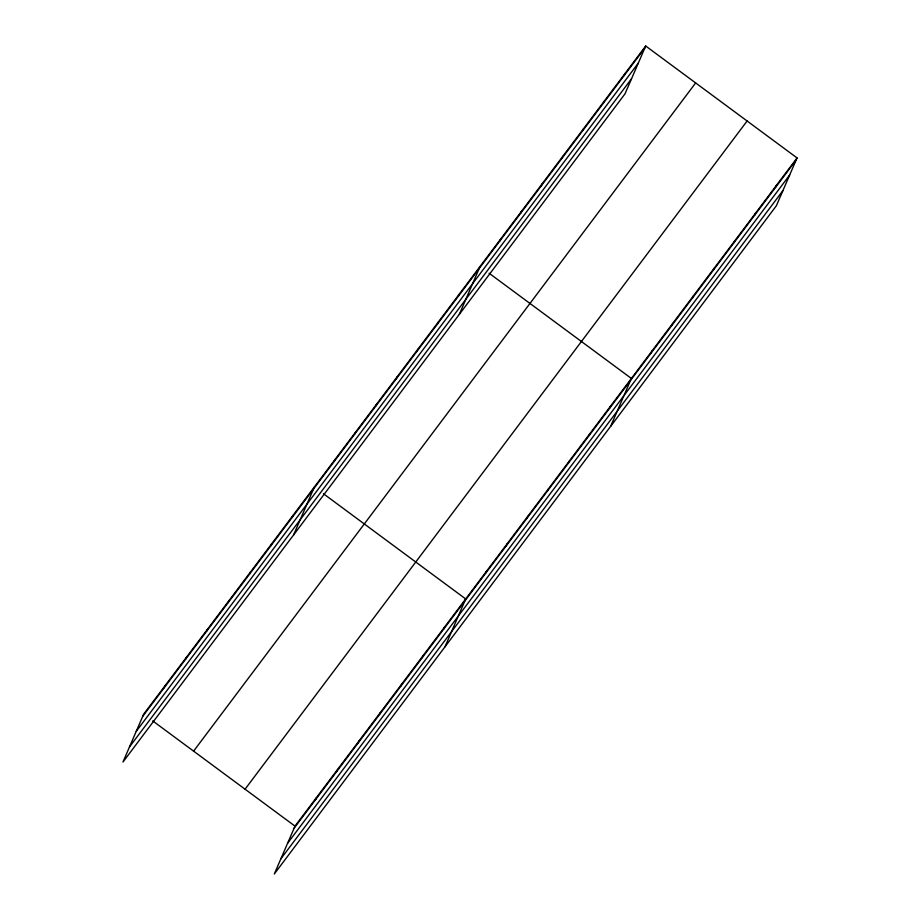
<?xml version="1.0" encoding="UTF-8"?>
<svg xmlns="http://www.w3.org/2000/svg" width="920" height="920" viewBox="0 0 920 920"><rect width="100%" height="100%" fill="white"/><g stroke="black" fill="none" stroke-linecap="round" stroke-linejoin="round"><path stroke-width="1.38" d="M164.117 687.849L165.002 685.814M185.46 659.444L186.334 657.409M206.793 631.051L207.667 629.015M228.125 602.646L229.011 600.61M249.469 574.252L250.343 572.217M270.802 545.847L271.676 543.812M292.135 517.454L293.02 515.418M293.641 534.876L314.353 487.025M334.178 461.483L335.064 459.459M354.89 433.929L355.775 431.894M375.601 406.364L376.487 404.328M396.313 378.798L397.187 376.763M417.024 351.233L417.898 349.197M437.724 323.667L438.61 321.632M458.436 296.102L459.322 294.078M459.322 314.364L480.033 266.512M499.859 240.982L500.733 238.947M520.57 213.417L521.444 211.381M541.27 185.851L542.156 183.816M561.982 158.286L562.867 156.25M582.693 130.72L583.579 128.696M603.405 103.155L604.279 101.131M797.053 157.929L295.009 826.137L274.298 874L776.342 205.792L797.053 157.929L645.702 46L143.658 714.207L122.946 762.07L624.99 93.863L645.702 46M624.116 75.601L624.99 73.566M315.468 799.779L316.342 797.744M336.8 771.374L337.686 769.338M358.144 742.981L359.018 740.945M379.477 714.575L380.351 712.551M400.809 686.182L401.695 684.146M422.153 657.777L423.027 655.753M443.486 629.383L444.371 627.348M444.992 646.806L465.704 598.955L323.438 493.729M485.53 573.413L486.416 571.389M506.241 545.859L507.115 543.823M526.953 518.293L527.827 516.258M547.664 490.728L548.538 488.692M568.365 463.162L569.25 461.127M589.076 435.597L589.961 433.573M609.787 408.031L610.661 406.007M610.661 426.293L631.373 378.442L489.106 273.228M651.21 352.912L652.084 350.876M671.91 325.346L672.796 323.311M692.622 297.781L693.507 295.745M713.333 270.215L714.207 268.18M734.045 242.65L734.919 240.626M754.756 215.096L755.63 213.06M775.456 187.53L776.342 185.495M142.784 716.243L644.817 48.035M136.24 731.365L638.273 63.158M129.49 746.948L631.534 78.74M193.602 751.145L695.646 82.938M245.065 789.199L747.109 120.991M294.135 828.172L796.168 159.965M287.58 843.295L789.624 175.087M280.841 858.877L782.885 190.67M152.743 720.923L295.009 826.137"/></g></svg>
